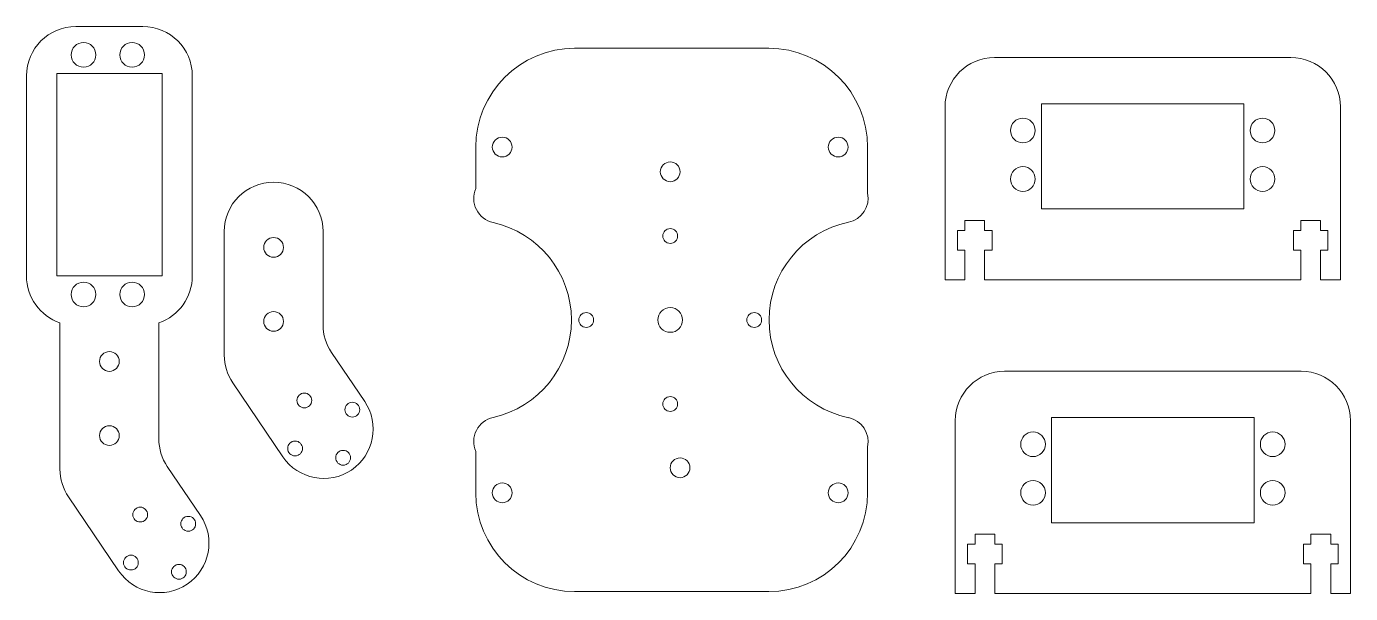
# Model space of a CAD drawing. Header units: millimetres. Extents: x 105 to 373, y 151 to 266.
import ezdxf

# ---------------------------------------------------------------- set-up
doc = ezdxf.new("R2010")
doc.units = ezdxf.units.MM

msp = doc.modelspace()

# ---------------------------------------------------------------- linework, layer by layer
at = {"color": 7, "linetype": 'Continuous', "lineweight": 15}
for p, q in [((114.68, 265.98), (128.24, 265.98)), ((215.62, 261.56), (254.91, 261.56)), ((360.59, 259.7), (300.59, 259.7)), ((104.68, 255.98), (104.68, 215.45)), ((132.11, 256.48), (110.81, 256.48)), ((110.81, 256.48), (110.81, 215.48)), ((132.11, 215.48), (132.11, 256.48)), ((138.24, 215.45), (138.24, 255.98)), ((290.59, 249.7), (290.59, 214.7)), ((310.09, 250.35), (310.09, 229.05)), ((351.09, 250.35), (310.09, 250.35)), ((351.09, 229.05), (351.09, 250.35)), ((370.59, 214.7), (370.59, 249.7)), ((195.62, 233.18), (195.62, 241.56)), ((274.91, 241.56), (274.91, 232.25)), ((310.09, 229.05), (351.09, 229.05)), ((298.59, 226.7), (294.59, 226.7)), ((294.59, 226.7), (294.59, 224.7)), ((298.59, 224.7), (298.59, 226.7)), ((362.59, 226.7), (366.59, 226.7)), ((362.59, 224.7), (362.59, 226.7)), ((366.59, 226.7), (366.59, 224.7)), ((144.7, 199.46), (144.7, 224.46)), ((164.7, 205.59), (164.7, 224.46)), ((294.59, 224.7), (293.09, 224.7)), ((293.09, 224.7), (293.09, 220.7)), ((300.09, 224.7), (298.59, 224.7)), ((300.09, 220.7), (300.09, 224.7)), ((361.09, 224.7), (362.59, 224.7)), ((361.09, 220.7), (361.09, 224.7)), ((366.59, 224.7), (368.09, 224.7)), ((368.09, 224.7), (368.09, 220.7)), ((293.09, 220.7), (294.59, 220.7)), ((294.59, 220.7), (294.59, 214.7)), ((298.59, 214.7), (298.59, 220.7)), ((298.59, 220.7), (300.09, 220.7)), ((362.59, 220.7), (361.09, 220.7)), ((362.59, 214.7), (362.59, 220.7)), ((366.59, 220.7), (366.59, 214.7)), ((368.09, 220.7), (366.59, 220.7)), ((110.81, 215.48), (132.11, 215.48)), ((290.59, 214.7), (294.59, 214.7)), ((298.59, 214.7), (362.59, 214.7)), ((366.59, 214.7), (370.59, 214.7)), ((111.46, 176.36), (111.46, 205.98)), ((131.46, 182.49), (131.46, 205.98)), ((166.41, 199.99), (173.13, 190.07)), ((362.65, 196.17), (302.65, 196.17)), ((146.41, 193.86), (156.56, 178.86)), ((292.65, 186.17), (292.65, 151.17)), ((312.15, 186.82), (312.15, 165.52)), ((353.15, 186.82), (312.15, 186.82)), ((353.15, 165.52), (353.15, 186.82)), ((372.65, 151.17), (372.65, 186.17)), ((195.62, 171.56), (195.62, 179.94)), ((274.91, 180.87), (274.91, 171.56)), ((133.18, 176.89), (139.89, 166.97)), ((113.18, 170.76), (123.33, 155.76)), ((312.15, 165.52), (353.15, 165.52)), ((296.65, 161.17), (295.15, 161.17)), ((295.15, 161.17), (295.15, 157.17)), ((300.65, 163.17), (296.65, 163.17)), ((296.65, 163.17), (296.65, 161.17)), ((300.65, 161.17), (300.65, 163.17)), ((302.15, 161.17), (300.65, 161.17)), ((302.15, 157.17), (302.15, 161.17)), ((363.15, 161.17), (364.65, 161.17)), ((363.15, 157.17), (363.15, 161.17)), ((364.65, 163.17), (368.65, 163.17)), ((364.65, 161.17), (364.65, 163.17)), ((368.65, 163.17), (368.65, 161.17)), ((368.65, 161.17), (370.15, 161.17)), ((370.15, 161.17), (370.15, 157.17)), ((295.15, 157.17), (296.65, 157.17)), ((296.65, 157.17), (296.65, 151.17)), ((300.65, 151.17), (300.65, 157.17)), ((300.65, 157.17), (302.15, 157.17)), ((364.65, 157.17), (363.15, 157.17)), ((364.65, 151.17), (364.65, 157.17)), ((368.65, 157.17), (368.65, 151.17)), ((370.15, 157.17), (368.65, 157.17)), ((254.91, 151.56), (215.62, 151.56)), ((292.65, 151.17), (296.65, 151.17)), ((300.65, 151.17), (364.65, 151.17)), ((368.65, 151.17), (372.65, 151.17))]:
    msp.add_line(p, q, dxfattribs=at)
for centre, radius in [((116.23, 260.23), 2.5), ((126.06, 260.23), 2.5), ((306.34, 244.92), 2.5), ((354.84, 244.92), 2.5), ((200.96, 241.56), 2), ((268.96, 241.56), 2), ((234.96, 236.56), 2), ((306.34, 235.1), 2.5), ((354.84, 235.1), 2.5), ((154.7, 221.26), 2), ((234.96, 223.56), 1.5), ((116.23, 211.73), 2.5), ((126.06, 211.73), 2.5), ((234.96, 206.56), 2.5), ((154.7, 206.26), 2), ((217.96, 206.56), 1.5), ((251.96, 206.56), 1.5), ((121.46, 198.16), 2), ((160.92, 190.26), 1.5), ((234.96, 189.56), 1.5), ((170.64, 188.39), 1.5), ((121.46, 183.16), 2), ((308.4, 181.4), 2.5), ((356.9, 181.4), 2.5), ((159.05, 180.54), 1.5), ((168.77, 178.66), 1.5), ((236.96, 176.63), 2), ((200.96, 171.56), 2), ((268.96, 171.56), 2), ((308.4, 171.57), 2.5), ((356.9, 171.57), 2.5), ((127.69, 167.16), 1.5), ((137.41, 165.29), 1.5), ((125.81, 157.44), 1.5), ((135.53, 155.57), 1.5)]:
    msp.add_circle(centre, radius, dxfattribs=at)
for centre, radius, start, end in [((114.68, 255.98), 10, 90, 180), ((128.24, 255.98), 10, 0, 90), ((215.62, 241.56), 20, 90, 180), ((254.91, 241.56), 20, 0, 90), ((300.59, 249.7), 10, 90, 180), ((360.59, 249.7), 10, 0, 90), ((154.7, 224.46), 10, 90, 180), ((154.7, 224.46), 10, 0, 90), ((200.2, 231.17), 5, 156.3419, 257.5264), ((270.02, 231.24), 5, 281.7861, 11.7188), ((194.75, 206.56), 20.21, 282.4736, 77.5264), ((275.17, 206.56), 20.21, 101.7861, 258.2139), ((114.68, 215.45), 10, 180, 251.2119), ((128.24, 215.45), 10, 288.7881, 0), ((174.7, 205.59), 10, 180, 214.0849), ((154.7, 199.46), 10, 180, 214.0849), ((302.65, 186.17), 10, 90, 180), ((362.65, 186.17), 10, 0, 90), ((164.85, 184.46), 10, 214.0849, 34.0849), ((200.2, 181.95), 5, 102.4736, 203.6581), ((270.02, 181.89), 5, 348.2812, 78.2139), ((141.46, 182.49), 10, 180, 214.0849), ((121.46, 176.36), 10, 180, 214.0849), ((215.62, 171.56), 20, 180, 270), ((254.91, 171.56), 20, 270, 0), ((131.61, 161.36), 10, 214.0849, 34.0849)]:
    msp.add_arc(centre, radius, start, end, dxfattribs=at)

doc.saveas('drawing.dxf')
